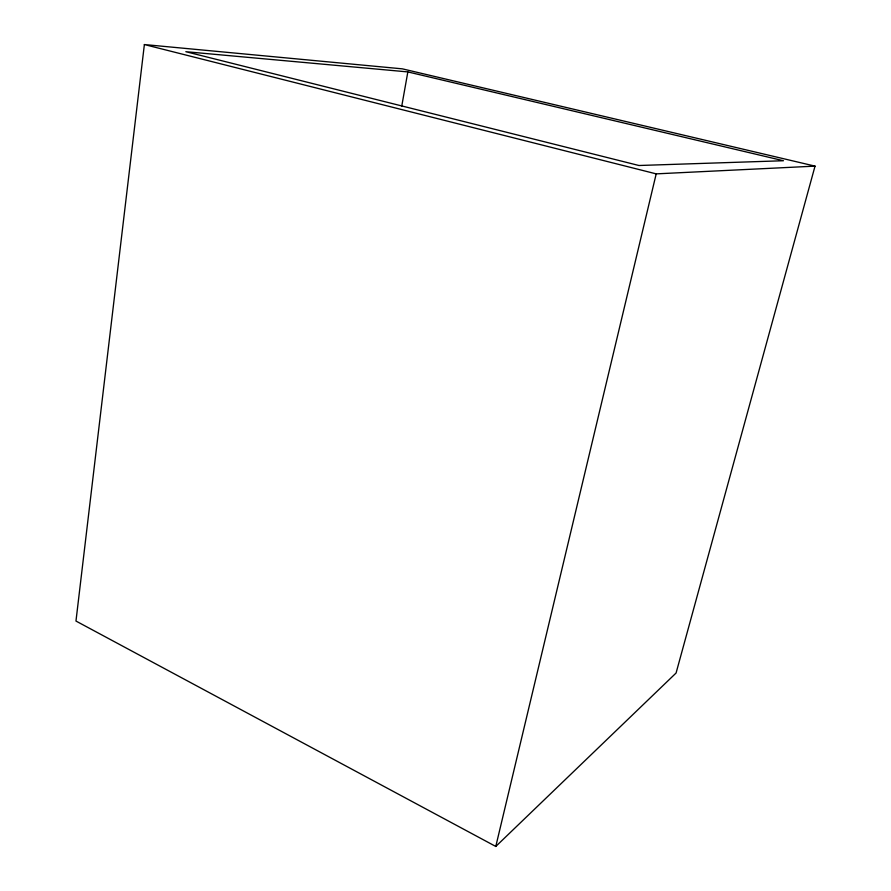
<?xml version="1.0" encoding="UTF-8"?>
<svg xmlns="http://www.w3.org/2000/svg" width="891" height="891" viewBox="0 0 891 891"><rect width="100%" height="100%" fill="white"/><g stroke="black" fill="none" stroke-linecap="round" stroke-linejoin="round"><path stroke-width="1.34" d="M144.375 44.55L75.969 621.049L495.786 846.45L676.08 673.017L815.031 166.127L402.376 68.852L144.375 44.55L656.199 173.868L815.031 166.127M401.763 106.085L407.844 71.915L783.445 160.736L638.947 165.503L185.829 51.7L407.844 71.915M495.786 846.45L656.199 173.868"/></g></svg>
